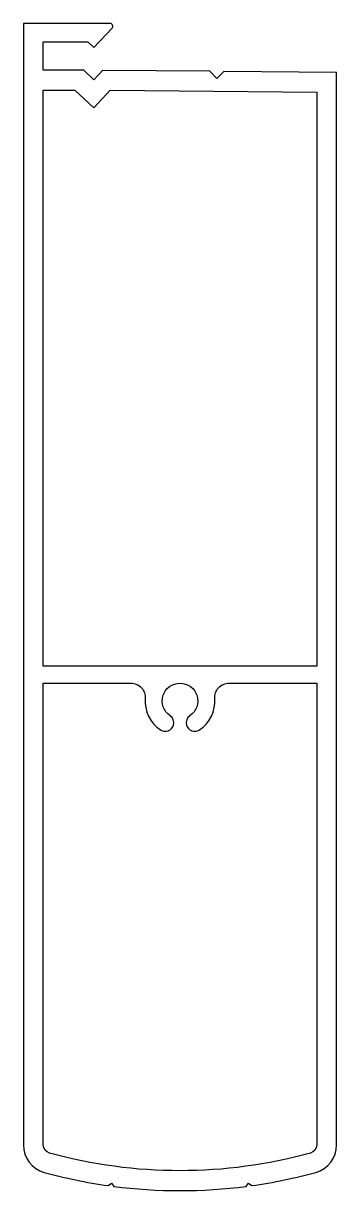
# Model space of a CAD drawing. Extents: x 1524.1 to 1546.1, y 140.1 to 222.1.
import ezdxf

# ---------------------------------------------------------------- set-up
doc = ezdxf.new("R2010")
doc.units = 0
doc.header["$LTSCALE"] = 15
doc.layers.add('3', color=7, linetype='CONTINUOUS')

msp = doc.modelspace()

# ---------------------------------------------------------------- linework, layer by layer
at = {"layer": '3', "ltscale": 0.05}
msp.add_lwpolyline([(1538.215, 218.744), (1537.715, 218.244), (1537.215, 218.744), (1529.69, 218.812), (1529.081, 218.157), (1528.369, 218.813), (1525.525, 218.813), (1525.525, 220.813), (1528.647, 220.813), (1529.081, 220.413), (1530.35, 221.777, 0.655252), (1530.203, 222.113), (1524.125, 222.113), (1524.125, 143.326, 0.337755), (1525.595, 141.398, 0.031811), (1530.076, 140.469), (1530.303, 140.64), (1530.473, 140.415, 0.064874), (1539.776, 140.415), (1539.946, 140.64), (1540.173, 140.469, 0.031811), (1544.654, 141.398, 0.337755), (1546.125, 143.326), (1546.125, 218.663), (1538.206, 218.735)], format="xyb", dxfattribs=at)
msp.add_lwpolyline([(1529.081, 216.183), (1530.22, 217.408), (1544.725, 217.275), (1544.725, 176.963), (1525.525, 176.963), (1525.525, 217.413), (1527.747, 217.413)], close=True, dxfattribs=at)
msp.add_lwpolyline([(1525.966, 142.748, -0.337755), (1525.525, 143.326), (1525.525, 175.763), (1531.684, 175.763, -0.435619), (1532.681, 174.691, 0.269029), (1533.757, 172.481, 0.514618), (1534.672, 172.823, 0.320465), (1534.427, 173.476, -3.278562), (1535.822, 173.476, 0.320465), (1535.578, 172.823, 0.514618), (1536.492, 172.481, 0.269029), (1537.568, 174.691, -0.435619), (1538.566, 175.763), (1544.725, 175.763), (1544.725, 143.326, -0.337755), (1544.283, 142.748, -0.134756)], format="xyb", close=True, dxfattribs=at)

doc.saveas('drawing.dxf')
